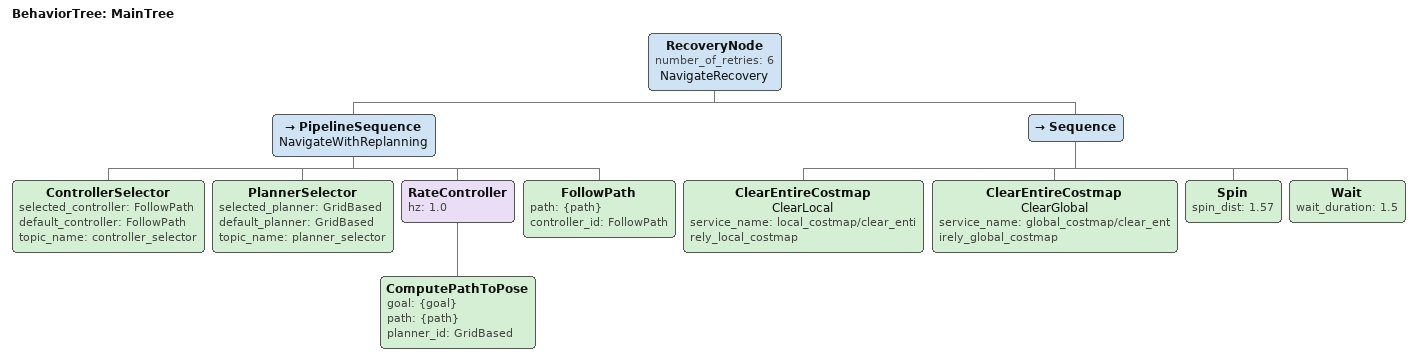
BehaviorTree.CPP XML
<root BTCPP_format="4" main_tree_to_execute="MainTree">
  <BehaviorTree ID="MainTree">
    <RecoveryNode number_of_retries="6" name="NavigateRecovery">
      <PipelineSequence name="NavigateWithReplanning">
        <ControllerSelector selected_controller="FollowPath" default_controller="FollowPath" topic_name="controller_selector"/>
        <PlannerSelector selected_planner="GridBased" default_planner="GridBased" topic_name="planner_selector"/>
        <RateController hz="1.0">
          <ComputePathToPose goal="{goal}" path="{path}" planner_id="GridBased"/>
        </RateController>
        <FollowPath path="{path}" controller_id="FollowPath"/>
      </PipelineSequence>
      <Sequence>
        <ClearEntireCostmap name="ClearLocal" service_name="local_costmap/clear_entirely_local_costmap"/>
        <ClearEntireCostmap name="ClearGlobal" service_name="global_costmap/clear_entirely_global_costmap"/>
        <Spin spin_dist="1.57"/>
        <Wait wait_duration="1.5"/>
      </Sequence>
    </RecoveryNode>
  </BehaviorTree>
</root>
